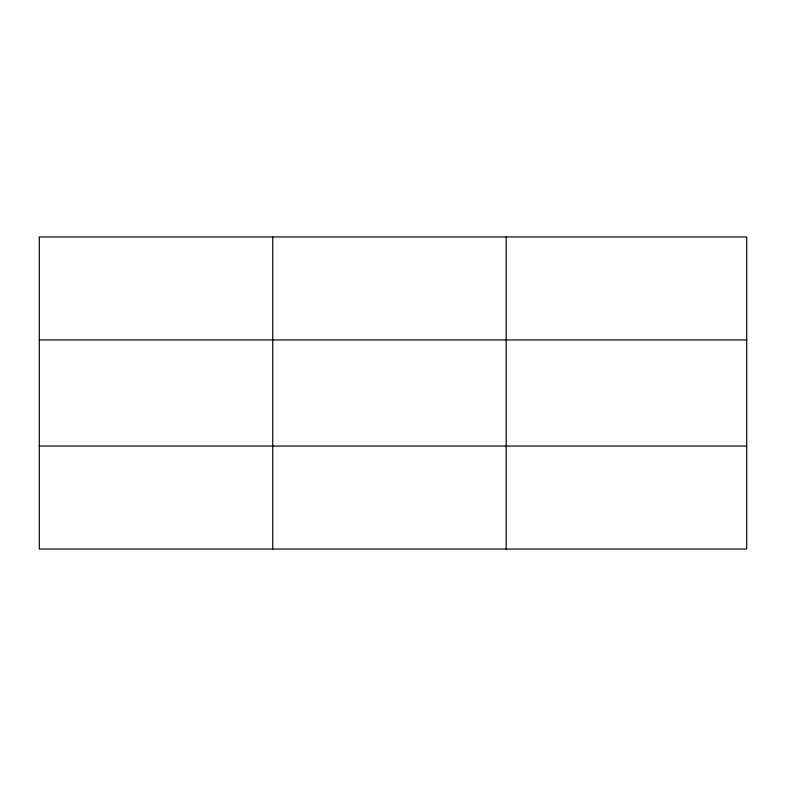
<?xml version="1.0" encoding="UTF-8"?>
<svg xmlns="http://www.w3.org/2000/svg" width="786" height="786" viewBox="0 0 786 786"><rect width="100%" height="100%" fill="white"/><g stroke="black" fill="none" stroke-linecap="round" stroke-linejoin="round"><path stroke-width="1.18" d="M272.742 236.94L272.742 549.06M506.184 236.94L506.184 549.06M746.7 446.055L746.7 549.06L39.3 549.06L39.3 236.94L746.7 236.94L746.7 446.055L39.3 446.055M39.3 339.945L746.7 339.945"/></g></svg>
